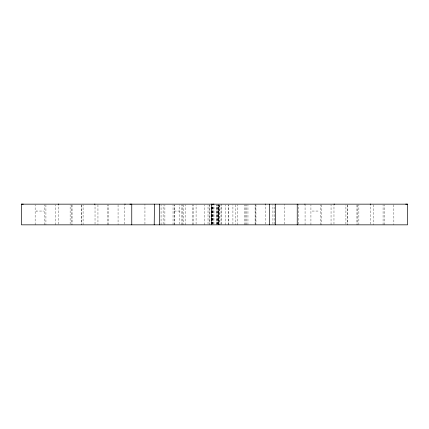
<?xml version="1.0" encoding="UTF-8"?>
<svg xmlns="http://www.w3.org/2000/svg" width="429" height="429" viewBox="0 0 429 429"><rect width="100%" height="100%" fill="white"/><g stroke="black" fill="none" stroke-linecap="round" stroke-linejoin="round"><path stroke-width="0.32" stroke-dasharray="2.15 1.61" d="M35.14 224.839L35.14 204.826M44.493 224.839L44.493 204.826M55.261 224.839L55.266 204.826M58.183 224.174L58.183 204.826M70.125 224.174L70.125 204.826M71.97 204.826L71.97 224.839L71.933 204.826M81.242 204.826L81.242 224.839L81.279 204.826M83.087 224.839L83.087 204.826M95.029 224.174L95.029 204.826M107.288 224.839L107.298 204.826M108.725 224.839L108.735 204.826M124.748 224.174L124.748 204.826M144.943 224.174L144.943 204.161M161.068 224.844L161.068 204.826M163.122 224.174L163.122 204.826M164.892 224.844L164.892 204.826M173.037 224.839L173.037 204.826M174.372 224.844L174.372 204.826M174.748 224.844L174.748 204.826M179.638 224.174L179.638 204.826M181.875 224.844L181.875 204.826M182.384 224.839L182.384 204.826M185.151 224.844L185.151 204.826M192.653 224.844L192.653 204.826M193.152 224.839L193.157 204.826M196.08 224.174L196.08 204.826M204.424 224.844L204.424 204.826M208.022 224.174L208.017 204.826M209.867 224.839L209.867 204.826M211.197 205.491L211.197 224.844L211.459 205.228M219.133 204.826L219.133 224.839L219.171 204.826M220.983 224.839L220.983 204.826M221.809 224.174L221.809 204.161M225.407 224.844L225.407 204.826M228.233 224.844L228.233 204.826M228.705 224.844L228.705 204.826M232.92 224.174L232.92 204.826M237.178 224.844L237.178 204.826M244.68 224.844L244.68 204.826M245.184 224.839L245.19 204.826M246.616 224.839L246.627 204.826M247.957 224.844L247.957 204.826M255.099 224.174L255.099 204.156M255.453 224.844L255.453 204.826M265.24 224.174L265.24 204.826M272.93 224.174L272.93 204.826M274.726 224.174L274.726 204.826M284.416 224.174L284.416 204.161M298.166 224.174L298.166 204.161M305.067 224.844L305.067 204.826M310.928 224.839L310.928 204.826M320.275 224.839L320.275 204.826M331.043 224.839L331.054 204.826M333.971 224.174L333.971 204.826M345.913 224.174L345.913 204.826M347.758 204.826L347.758 224.844L347.721 204.826M357.03 204.826L357.03 224.844L357.067 204.826M358.875 224.839L358.875 204.826M370.817 224.174L370.817 204.826M383.076 224.839L383.081 204.826M384.507 224.839L384.518 204.826M212.741 224.174L212.779 205.491M213.948 224.174L213.985 204.826M213.074 224.179L213.143 205.673M212.323 224.185L212.414 205.159M211.733 224.19L211.851 205.26M216.334 224.844L216.484 204.826M211.175 224.19L211.358 205.298M216.693 224.174L216.876 204.826M217.149 224.844L217.369 204.826M211.545 224.185L211.787 205.11M217.46 224.174L217.701 204.826M217.841 224.174L218.104 204.826M212.06 224.179L212.36 205.598M218.071 224.174L218.366 204.826M218.323 224.844L218.651 204.826L218.634 224.844L219.015 204.826L218.608 224.844M218.468 224.844L218.811 204.826M36.712 211.052L36.234 211.052L43.404 211.052L42.921 211.052M312.14 211.052L319.069 211.052M174.126 211.052L181.295 211.052M209.829 204.826L209.861 224.174M393.843 204.826L393.86 224.839M373.734 204.826L373.745 224.844M321.702 204.826L321.718 224.839M255.952 204.826L255.963 224.839M235.837 204.826L235.853 224.839M183.81 204.826L183.821 224.839M118.061 204.826L118.072 224.839M97.946 204.826L97.957 224.839M45.919 204.826L45.93 224.839"/><path stroke-width="0.64" d="M21.45 204.156L21.45 224.839L407.55 224.839L407.55 204.156L21.45 204.156L23.327 204.156M131.762 224.839L131.762 204.156L129.885 204.156M154.209 224.844L154.435 204.156M159.341 224.839L159.341 204.156M269.659 224.839L269.659 204.156M275.659 224.844L275.659 204.156M297.238 224.839L297.238 204.156M212.784 204.156L211.797 204.456L211.808 204.156L211.856 204.606M213.991 204.156L213.122 204.156M58.183 204.156L58.811 204.156M94.401 204.156L95.029 204.156M124.748 204.161L125.22 204.161M265.24 204.156L265.562 204.156M304.751 204.161L305.067 204.161M333.971 204.156L334.599 204.156M370.189 204.156L370.817 204.156M405.673 204.156L407.55 204.156M212.419 204.499L212.382 204.274M211.331 204.156L211.363 204.644M211.454 204.156L211.465 204.574"/></g></svg>
